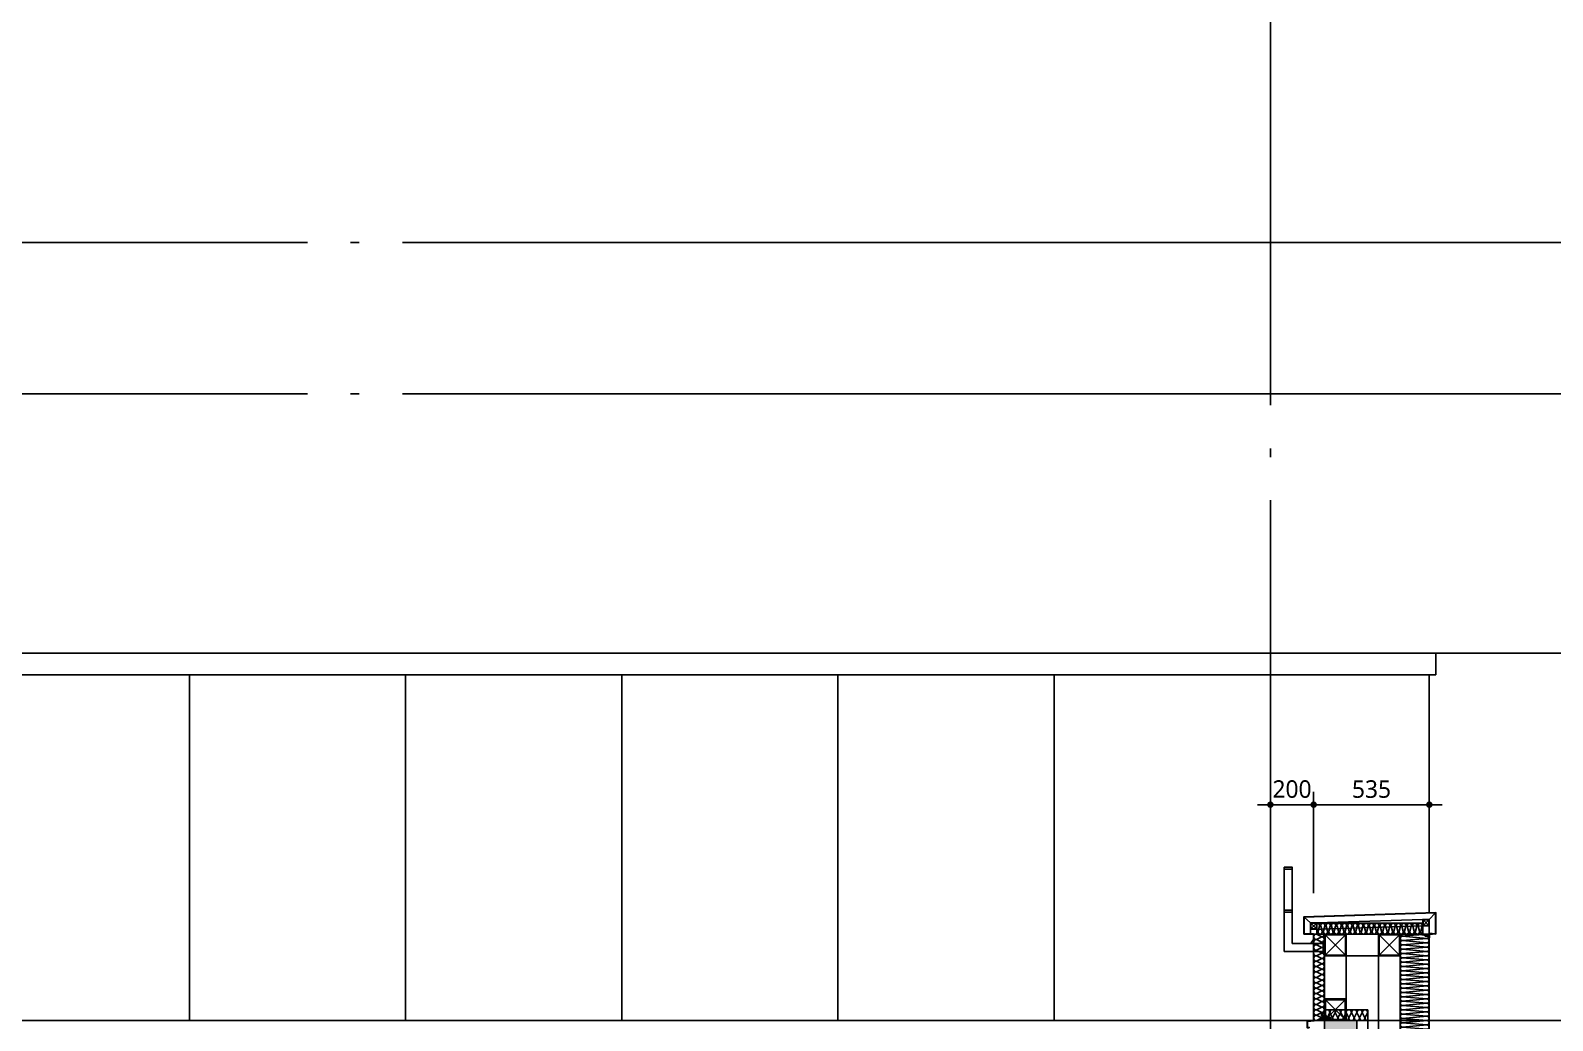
# Model space of a CAD drawing. Header units: millimetres. Extents: x 0 to 672800, y 0 to 118800.
# Drawn here: x 274715 to 281755, y 37044 to 41624 of the extents above; entities that cross this region are included whole.
import ezdxf
from ezdxf.xclip import XClip

# ---------------------------------------------------------------- set-up
doc = ezdxf.new("R2010")
doc.units = ezdxf.units.MM
doc.header["$LTSCALE"] = 200
doc.header["$XCLIPFRAME"] = 0
for name, pattern in [('CEN-GAUN', [32.2, 30, -1, 0.2, -1]), ('HIDDEN', [0.375, 0.25, -0.125]), ('XR-A-SECTION$0$CEN-OC', [10, 9.25, -0.25, 0.25, -0.25])]:
    doc.linetypes.add(name, pattern=pattern)
doc.layers.get('DEFPOINTS').update_dxf_attribs({"color": 137})
for name, color, linetype in [('01단열재', 252, 'Continuous'), ('01하지철물', 253, 'Continuous'), ('02-PIR', 7, 'Continuous'), ('161', 161, 'Continuous'), ('6ELE', 6, 'Continuous'), ('7', 7, 'Continuous'), ('8ELE', 8, 'Continuous'), ('A-CON', 2, 'Continuous'), ('A-sect_stl', 8, 'Continuous'), ('BOLT', 8, 'Continuous'), ('CEN', 1, 'CEN-GAUN'), ('CON', 2, 'Continuous'), ('CTR', 1, 'XR-A-SECTION$0$CEN-OC'), ('ELE-4', 4, 'Continuous'), ('ELE-6', 6, 'Continuous'), ('ELE-8', 8, 'Continuous'), ('FLA', 2, 'Continuous'), ('HAT', 8, 'Continuous'), ('HAT-254', 254, 'Continuous'), ('HAT-INS', 252, 'Continuous'), ('HAT-INS1', 252, 'Continuous'), ('Insul', 252, 'Continuous'), ('JD_04', 4, 'Continuous'), ('JD_08', 8, 'Continuous'), ('PANEL', 6, 'Continuous'), ('S-253', 252, 'Continuous'), ('squrepipe', 252, 'Continuous'), ('STL', 4, 'Continuous'), ('SYP_BOLT', 9, 'Continuous'), ('SYP_FLASHING', 5, 'Continuous'), ('SYP_INSUL', 252, 'Continuous'), ('WALL', 2, 'Continuous')]:
    doc.layers.add(name, color=color, linetype=linetype)
doc.layers.add('check', color=61, linetype='Continuous', plot=False)
doc.styles.add('$0$스타일1', font='malgun.ttf')
doc.dimstyles.new('CJA', dxfattribs={"dimscale": 300, "dimtxt": 2.7, "dimasz": 1, "dimexe": 2, "dimexo": 3, "dimgap": 1, "dimtad": 1, "dimdec": 0, "dimzin": 1, "dimdsep": 46, "dimlunit": 6, "dimtxsty": '$0$스타일1', "dimblk": 'CJDOT', "dimcen": 0.09, "dimdle": 1, "dimclrd": 256, "dimclre": 256, "dimclrt": 3, "dimadec": 0, "dimazin": 0, "dimtfac": 1, "dimtdec": 0, "dimtix": 1, "dimtmove": 2, "dimatfit": 3, "dimldrblk": 'CJDOT', "dimfxl": 1, "dimtolj": 1, "dimtzin": 1, "dimarcsym": 0})

# ---------------------------------------------------------------- blocks, each defined once
blk = doc.blocks.new('하지철물')
at = {"layer": '01하지철물', "color": 1}
for p, q in [((46.8, 46.8), (-46.8, -46.8)), ((46.8, -46.8), (-46.8, 46.8))]:
    blk.add_line(p, q, dxfattribs=at)
at = {"layer": '01하지철물'}
for points in [[(-50, -50), (-50, 50), (50, 50), (50, -50)], [(-46.8, -46.8), (-46.8, 46.8), (46.8, 46.8), (46.8, -46.8)]]:
    blk.add_lwpolyline(points, close=True, dxfattribs=at)
blk = doc.blocks.new('STL_30x30')
at = {"layer": 'CTR'}
for p, q in [((1.6, 28.4), (28.4, 1.6)), ((28.4, 28.4), (1.6, 1.6))]:
    blk.add_line(p, q, dxfattribs=at)
at = {"layer": 'ELE-4'}
for points in [[(0, 0), (30, 0), (30, 30), (0, 30)], [(1.6, 1.6), (28.4, 1.6), (28.4, 28.4), (1.6, 28.4)]]:
    blk.add_lwpolyline(points, close=True, dxfattribs=at)
blk = doc.blocks.new('CAP-535X100')
at = {"layer": 'ELE-6'}
blk.add_lwpolyline([(-550, -100), (-60, -100), (-60, -50), (-550, -50)], close=True, dxfattribs=at)
at = {"layer": 'ELE-8'}
for p, q in [((-580, -47.9), (-608.8, -21.1)), ((-580, -98.8), (-580, -48.9)), ((-580, -78.9), (-59.5, -62.2)), ((-550, -47.9), (-60, -32.2)), ((-550, -50), (-550, -47.9)), ((-60, -50), (-60, -32.2)), ((-30, -32.2), (-1.2, -1.3)), ((-30, -96), (-30, -32.2))]:
    blk.add_line(p, q, dxfattribs=at)
at = {"layer": 'Insul'}
for points in [[(-550, -50.3, -0.608337), (-538.2, -63.6), (-544.4, -86.5, 0.524856), (-535, -100, 0.524856), (-525.7, -86.5), (-531.9, -63.6, -1.449198), (-513.2, -63.6), (-519.4, -86.5, 0.524856), (-510, -100, 0.524856), (-500.7, -86.5), (-506.9, -63.6, -1.449198), (-488.2, -63.6), (-494.4, -86.5, 0.524856), (-485, -100, 0.00003), (-485, -100)], [(-485, -100, 0.524856), (-475.7, -86.5), (-481.9, -63.6, -1.449198), (-463.2, -63.6), (-469.4, -86.5, 0.524856), (-460, -100, 0.524856), (-450.7, -86.5), (-456.9, -63.6, -1.449198), (-438.2, -63.6), (-444.4, -86.5, 0.524856), (-435, -100, 0.524856), (-425.7, -86.5), (-431.9, -63.6, -1.449198), (-413.2, -63.6), (-419.4, -86.5, 0.524856), (-410, -100, 0.524856), (-400.7, -86.5), (-406.9, -63.6, -1.449198), (-388.2, -63.6), (-394.4, -86.5, 0.524856), (-385, -100, 0.524856), (-375.7, -86.5), (-381.9, -63.6, -1.449198), (-363.2, -63.6), (-369.4, -86.5, 0.524856), (-360, -100, 0.524856), (-350.7, -86.5), (-356.9, -63.6, -1.449198), (-338.2, -63.6), (-344.4, -86.5, 0.524856), (-335, -100, 0.524856), (-325.7, -86.5), (-331.9, -63.6, -1.449198), (-313.2, -63.6), (-319.4, -86.5, 0.524856), (-310, -100, 0.524856), (-300.7, -86.5), (-306.9, -63.6, -1.449198), (-288.2, -63.6), (-294.4, -86.5, 0.524856), (-285, -100, 0.524856), (-275.7, -86.5), (-281.9, -63.6, -1.449198), (-263.2, -63.6), (-269.4, -86.5, 0.524856), (-260, -100, 0.524856), (-250.7, -86.5), (-256.9, -63.6, -1.449198), (-238.2, -63.6), (-244.4, -86.5, 0.524856), (-235, -100, 0.524856), (-225.7, -86.5), (-231.9, -63.6, -1.449198), (-213.2, -63.6), (-219.4, -86.5, 0.524856), (-210, -100, 0.524856), (-200.7, -86.5), (-206.9, -63.6, -1.449198), (-188.2, -63.6), (-194.4, -86.5, 0.524856), (-185, -100, 0.524856), (-175.7, -86.5), (-181.9, -63.6, -1.449198), (-163.2, -63.6), (-169.4, -86.5, 0.524856), (-160, -100, 0.524856), (-150.7, -86.5), (-156.9, -63.6, -1.449198), (-138.2, -63.6), (-144.4, -86.5, 0.524856), (-135, -100, 0.524856), (-125.7, -86.5), (-131.9, -63.6, -1.449198), (-113.2, -63.6), (-119.4, -86.5, 0.524856), (-110, -100, 0.524856), (-100.7, -86.5), (-106.9, -63.6, -1.449198), (-88.2, -63.6), (-94.4, -86.5, 0.524856), (-85, -100, 0.524856), (-75.7, -86.5), (-81.9, -63.6, -1.449198), (-63.2, -63.6), (-69.4, -86.5, 0.524856), (-60, -100, 0.00003), (-60, -100, 0.00003)]]:
    blk.add_lwpolyline(points, format="xyb", dxfattribs=at)
at = {"layer": 'STL'}
blk.add_lwpolyline([(-579.1, -145.6), (-565, -125), (-565, -98.8), (-608.8, -98.8), (-608.8, -21.1), (-1.2, -1.3), (-1.2, -98.8), (-30, -96), (-30, -117.2), (-28.8, -117.2), (-28.8, -97.2), (0, -100), (0, 0), (-610, -20), (-610, -100), (-566.2, -100), (-566.2, -124.6), (-580.1, -144.9), (-579.1, -145.6)], dxfattribs=at)
at = {"layer": 'S-253'}
for p in [(-580, -77.9), (-60, -62.2)]:
    blk.add_blockref('STL_30x30', p, dxfattribs=at)
blk = doc.blocks.new('SCW-1')
at = {"layer": 'BOLT', "color": 8, "linetype": 'HIDDEN', "ltscale": 0.5}
for p, q in [((150, 3), (150, 9)), ((154.1, 12), (151.1, 9)), ((151.1, 9), (151.1, 3)), ((151.1, 3), (154.1, 0)), ((153.1, 5.4), (153.1, 6.6)), ((153.1, 6.6), (154.5, 6.6)), ((154.5, 5.4), (153.1, 5.4)), ((154.5, 12), (154.1, 12)), ((154.1, 0), (154.5, 0)), ((154.5, 6.6), (154.5, 12)), ((154.5, 0), (154.5, 5.4))]:
    blk.add_line(p, q, dxfattribs=at)
for points in [[(0, 6), (9, 7), (11, 9), (12, 7), (10, 3)], [(10, 3), (5, 3), (0, 6), (5, 9), (11, 9)], [(150, 3), (10, 3)], [(11, 9), (150, 9)]]:
    blk.add_lwpolyline(points, dxfattribs=at)
for centre, start, end in [((150.6, 9.2), 199.47122, 340.52878), ((150.6, 2.8), 19.47122, 160.52878)]:
    blk.add_arc(centre, 0.6, start, end, dxfattribs=at)
blk = doc.blocks.new('PANEL-135')
at = {"layer": '161'}
for p, q in [((150, 0), (0, 0)), ((150, -1000), (0, -1000))]:
    blk.add_line(p, q, dxfattribs=at)
at = {"layer": 'BOLT', "color": 8, "linetype": 'HIDDEN', "ltscale": 0.5}
for p, q in [((37.8, 20.4), (41.2, 17)), ((37.8, 19.3), (40.8, 16.3)), ((37.8, 8.7), (40.8, 11.7)), ((37.8, 7.6), (41.2, 11)), ((37.8, 6.4), (41.2, 3)), ((37.8, 5.3), (40.8, 2.3)), ((41.2, 17), (41.2, 11)), ((41.2, 3), (41.2, -3)), ((37.8, -5.3), (40.8, -2.3)), ((37.8, -6.1), (37.8, -6.1)), ((38.6, -5.6), (41.2, -3))]:
    blk.add_line(p, q, dxfattribs=at)
at = {"layer": 'HAT-INS1'}
for points in [[(37.8, 21.4), (137, 30)], [(137, 30.5), (39.6, 38.9)]]:
    blk.add_lwpolyline(points, dxfattribs=at)
for points in [[(147.4, 26.4, -0.625476), (139.5, 10.2), (37.8, 19.1)], [(37.8, 1.4), (139.5, 10.2, -1), (139.5, -9.8), (37.8, -0.9)], [(25.8, -19.8), (139.5, -9.8, -1), (139.5, -29.8), (25.8, -19.8), (25.8, -19.8, 1), (25.8, -39.8, 1)], [(25.8, -39.8), (139.5, -29.8, -1), (139.5, -49.8), (25.8, -39.8), (25.8, -39.8, 1), (25.8, -59.8, 1)], [(25.8, -59.8), (139.5, -49.8, -1), (139.5, -69.8), (25.8, -59.8), (25.8, -59.8, 1), (25.8, -79.8, 1)], [(25.8, -79.8), (139.5, -69.8, -1), (139.5, -89.8), (25.8, -79.8), (25.8, -79.8, 1), (25.8, -99.8, 1)], [(16.1, -12.4, 0.338737), (25.8, -19.8)], [(25.8, -99.8), (139.5, -89.8, -1), (139.5, -109.8), (25.8, -99.8), (25.8, -99.8, 1), (25.8, -119.8, 1)], [(25.8, -119.8), (139.5, -109.8, -1), (139.5, -129.8), (25.8, -119.8), (25.8, -119.8, 1), (25.8, -139.8, 1)], [(25.8, -139.8), (139.5, -129.8, -1), (139.5, -149.8), (25.8, -139.8), (25.8, -139.8, 1), (25.8, -159.8, 1)], [(25.8, -159.8), (139.5, -149.8, -1), (139.5, -169.8), (25.8, -159.8), (25.8, -159.8, 1), (25.8, -179.8, 1)], [(25.8, -179.8), (139.5, -169.8, -1), (139.5, -189.8), (25.8, -179.8), (25.8, -179.8, 1), (25.8, -199.8, 1)], [(25.8, -199.8), (139.5, -189.8, -1), (139.5, -209.8), (25.8, -199.8), (25.8, -199.8, 1), (25.8, -219.8, 1)], [(25.8, -219.8), (139.5, -209.8, -1), (139.5, -229.8), (25.8, -219.8), (25.8, -219.8, 1), (25.8, -239.8, 1)], [(25.8, -239.8), (139.5, -229.8, -1), (139.5, -249.8), (25.8, -239.8), (25.8, -239.8, 1), (25.8, -259.8, 1)], [(25.8, -259.8), (139.5, -249.8, -1), (139.5, -269.8), (25.8, -259.8), (25.8, -259.8, 1), (25.8, -279.8, 1)], [(25.8, -279.8), (139.5, -269.8, -1), (139.5, -289.8), (25.8, -279.8), (25.8, -279.8, 1), (25.8, -299.8, 1)], [(25.8, -299.8), (139.5, -289.8, -1), (139.5, -309.8), (25.8, -299.8), (25.8, -299.8, 1), (25.8, -319.8, 1)], [(25.8, -319.8), (139.5, -309.8, -1), (139.5, -329.8), (25.8, -319.8), (25.8, -319.8, 1), (25.8, -339.8, 1)], [(25.8, -339.8), (139.5, -329.8, -1), (139.5, -349.8), (25.8, -339.8), (25.8, -339.8, 1), (25.8, -359.8, 1)], [(25.8, -359.8), (139.5, -349.8, -1), (139.5, -369.8), (25.8, -359.8), (25.8, -359.8, 1), (25.8, -379.8, 1)], [(25.8, -379.8), (139.5, -369.8, -1), (139.5, -389.8), (25.8, -379.8), (25.8, -379.8, 1), (25.8, -399.8, 1)], [(25.8, -399.8), (139.5, -389.8, -1), (139.5, -409.8), (25.8, -399.8), (25.8, -399.8, 1), (25.8, -419.8, 1)], [(25.8, -419.8), (139.5, -409.8, -1), (139.5, -429.8), (25.8, -419.8), (25.8, -419.8, 1), (25.8, -439.8, 1)], [(25.8, -439.8), (139.5, -429.8, -1), (139.5, -449.8), (25.8, -439.8), (25.8, -439.8, 1), (25.8, -459.8, 1)], [(25.8, -459.8), (139.5, -449.8, -1), (139.5, -469.8), (25.8, -459.8), (25.8, -459.8, 1), (25.8, -479.8, 1)], [(25.8, -479.8), (139.5, -469.8, -1), (139.5, -489.8), (25.8, -479.8), (25.8, -479.8, 1), (25.8, -499.8, 1)], [(25.8, -499.8), (139.5, -489.8, -1), (139.5, -509.8), (25.8, -499.8), (25.8, -499.8, 1), (25.8, -519.8, 1)], [(25.8, -519.8), (139.5, -509.8, -1), (139.5, -529.8), (25.8, -519.8), (25.8, -519.8, 1), (25.8, -539.8, 1)], [(25.8, -539.8), (139.5, -529.8, -1), (139.5, -549.8), (25.8, -539.8), (25.8, -539.8, 1), (25.8, -559.8, 1)], [(25.8, -559.8), (139.5, -549.8, -1), (139.5, -569.8), (25.8, -559.8), (25.8, -559.8, 1), (25.8, -579.8, 1)], [(25.8, -579.8), (139.5, -569.8, -1), (139.5, -589.8), (25.8, -579.8), (25.8, -579.8, 1), (25.8, -599.8, 1)], [(25.8, -599.8), (139.5, -589.8, -1), (139.5, -609.8), (25.8, -599.8), (25.8, -599.8, 1), (25.8, -619.8, 1)], [(25.8, -619.8), (139.5, -609.8, -1), (139.5, -629.8), (25.8, -619.8), (25.8, -619.8, 1), (25.8, -639.8, 1)], [(25.8, -639.8), (139.5, -629.8, -1), (139.5, -649.8), (25.8, -639.8), (25.8, -639.8, 1), (25.8, -659.8, 1)], [(25.8, -659.8), (139.5, -649.8, -1), (139.5, -669.8), (25.8, -659.8), (25.8, -659.8, 1), (25.8, -679.8, 1)], [(25.8, -679.8), (139.5, -669.8, -1), (139.5, -689.8), (25.8, -679.8), (25.8, -679.8, 1), (25.8, -699.8, 1)], [(25.8, -699.8), (139.5, -689.8, -1), (139.5, -709.8), (25.8, -699.8), (25.8, -699.8, 1), (25.8, -719.8, 1)], [(25.8, -719.8), (139.5, -709.8, -1), (139.5, -729.8), (25.8, -719.8), (25.8, -719.8, 1), (25.8, -739.8, 1)], [(25.8, -739.8), (139.5, -729.8, -1), (139.5, -749.8), (25.8, -739.8), (25.8, -739.8, 1), (25.8, -759.8, 1)], [(25.8, -759.8), (139.5, -749.8, -1), (139.5, -769.8), (25.8, -759.8), (25.8, -759.8, 1), (25.8, -779.8, 1)], [(25.8, -779.8), (139.5, -769.8, -1), (139.5, -789.8), (25.8, -779.8), (25.8, -779.8, 1), (25.8, -799.8, 1)], [(25.8, -799.8), (139.5, -789.8, -1), (139.5, -809.8), (25.8, -799.8), (25.8, -799.8, 1), (25.8, -819.8, 1)], [(25.8, -819.8), (139.5, -809.8, -1), (139.5, -829.8), (25.8, -819.8), (25.8, -819.8, 1), (25.8, -839.8, 1)], [(25.8, -839.8), (139.5, -829.8, -1), (139.5, -849.8), (25.8, -839.8), (25.8, -839.8, 1), (25.8, -859.8, 1)], [(25.8, -859.8), (139.5, -849.8, -1), (139.5, -869.8), (25.8, -859.8), (25.8, -859.8, 1), (25.8, -879.8, 1)], [(25.8, -879.8), (139.5, -869.8, -1), (139.5, -889.8), (25.8, -879.8), (25.8, -879.8, 1), (25.8, -899.8, 1)], [(25.8, -899.8), (139.5, -889.8, -1), (139.5, -909.8), (25.8, -899.8), (25.8, -899.8, 1), (25.8, -919.8, 1)], [(25.8, -919.8), (139.5, -909.8, -1), (139.5, -929.8), (25.8, -919.8), (25.8, -919.8, 1), (25.8, -939.8, 1)], [(129.1, -948.8), (25.8, -939.8), (25.8, -939.8, 0.541794), (16.7, -953.8, 0.541794)], [(25.8, -939.8), (139.5, -929.8, -1), (139.5, -949.8), (138.9, -949.7)]]:
    blk.add_lwpolyline(points, format="xyb", dxfattribs=at)
at = {"layer": 'Insul', "color": 251}
for p, q in [((18.3, -964.5), (18.3, -973.7)), ((32.3, -964.5), (18.3, -964.5)), ((32.3, -973.7), (18.3, -973.7)), ((18.3, -974.7), (18.3, -983)), ((32.3, -974.7), (18.3, -974.7)), ((32.3, -964.5), (32.3, -973.7)), ((32.3, -974.7), (32.3, -983)), ((29, -986.4), (21.7, -986.4))]:
    blk.add_line(p, q, dxfattribs=at)
for points in [[(135.1, 38.5), (136, 38.5, 0.414214), (136.3, 38.8), (136.3, 39), (136.3, 39.5, 0.414214), (133.3, 42.5), (128.3, 43.2), (120.8, 43.2, -0.414214), (120.3, 43.7), (120.3, 44, -0.414214), (120.8, 44.5), (133.9, 44.5), (135.5, 44.1, 0.487928), (135.9, 44.4), (135.9, 44.5, 0.414214), (133.9, 46.5), (82.3, 46.5), (40.6, 46.5, 0.414214), (38.6, 44.5), (38.6, 44.4, 0.487928), (39, 44.1), (40.6, 44.5), (53.7, 44.5, -0.414214), (54.2, 44), (54.2, 43.7, -0.414214), (53.7, 43.2), (46.1, 43.2), (41.1, 42.5, 0.414214), (38.1, 39.5), (38.1, 39), (38.1, 38.8, 0.414214), (38.4, 38.5), (39.3, 38.5, 0.414214), (39.6, 38.8), (39.6, 39, -0.414214), (41.1, 40.5), (46.1, 41.2), (54.7, 41.2, 0.414214), (56.2, 42.7), (56.2, 44, -0.414214), (56.7, 44.5), (82.3, 44.5), (117.8, 44.5, -0.414214), (118.3, 44), (118.3, 42.7, 0.414214), (119.8, 41.2), (128.3, 41.2), (133.3, 40.5, -0.414214), (134.8, 39), (134.8, 38.8, 0.414214)], [(135.1, 38.5), (136, 38.5, 0.414214), (136.3, 38.8), (136.3, 39), (136.3, 39.5, 0.414214), (133.3, 42.5), (128.3, 43.2), (120.8, 43.2, -0.414214), (120.3, 43.7), (120.3, 44, -0.414214), (120.8, 44.5), (133.9, 44.5), (135.5, 44.1, 0.487928), (135.9, 44.4), (135.9, 44.5, 0.414214), (133.9, 46.5), (82.3, 46.5), (40.6, 46.5, 0.414214), (38.6, 44.5), (38.6, 44.4, 0.487928), (39, 44.1), (40.6, 44.5), (53.7, 44.5, -0.414214), (54.2, 44), (54.2, 43.7, -0.414214), (53.7, 43.2), (46.1, 43.2), (41.1, 42.5, 0.414214), (38.1, 39.5), (38.1, 39), (38.1, 38.8, 0.414214), (38.4, 38.5), (39.3, 38.5, 0.414214), (39.6, 38.8), (39.6, 39, -0.414214), (41.1, 40.5), (46.1, 41.2), (54.7, 41.2, 0.414214), (56.2, 42.7), (56.2, 44, -0.414214), (56.7, 44.5), (82.3, 44.5), (117.8, 44.5, -0.414214), (118.3, 44), (118.3, 42.7, 0.414214), (119.8, 41.2), (128.3, 41.2), (133.3, 40.5, -0.414214), (134.8, 39), (134.8, 38.8, 0.414214)], [(148.7, -968.9, -0.414214), (146.2, -971.4), (142.9, -971.4, -0.414214), (140.4, -968.9), (140.4, -953.8, 0.414214), (139.4, -952.8), (136.9, -952.8), (136.9, -951.8), (39, -951.8), (39, -952.8), (35.1, -952.8, 0.414214), (34.1, -953.8), (34.1, -983, -0.414191), (29.1, -988), (21.7, -988, -0.414236), (16.7, -983), (16.7, -949.8), (37, -949.8), (37, -948.8), (138.9, -948.8), (138.9, -949.8), (148.7, -949.8)], [(148.7, -968.9, -0.414214), (146.2, -971.4), (142.9, -971.4, -0.414214), (140.4, -968.9), (140.4, -953.8, 0.414214), (139.4, -952.8), (136.9, -952.8), (136.9, -951.8), (39, -951.8), (39, -952.8), (35.1, -952.8, 0.414214), (34.1, -953.8), (34.1, -983, -0.414191), (29.1, -988), (21.7, -988, -0.414236), (16.7, -983), (16.7, -949.8), (37, -949.8), (37, -948.8), (138.9, -948.8), (138.9, -949.8), (148.7, -949.8)], [(142, -951.4), (147, -951.4), (147, -968.9, -0.414214), (146.2, -969.7), (142.9, -969.7, -0.414214), (142, -968.9)]]:
    blk.add_lwpolyline(points, format="xyb", close=True, dxfattribs=at)
blk.add_lwpolyline([(32.3, -952.5), (32.3, -963.5), (18.3, -963.5), (18.3, -952.5)], close=True, dxfattribs=at)
for centre, start, end in [((21.7, -983), 180, 270.00431), ((29, -983), 270.00431, 0)]:
    blk.add_arc(centre, 3.35, start, end, dxfattribs=at)
at = {"layer": 'PANEL', "ltscale": 3}
for points in [[(44, 43.3), (44, 44.1), (39, 44.1, 0.414214), (37, 42.1), (37, -3.7, -0.39552), (32.8, -8.2), (19.7, -9.1, 0.39896), (15, -14.1), (15, -444.5), (15, -983.8, 0.414242), (20, -988.8), (31.5, -988.8, 0.414191), (35, -985.3), (35, -953.3), (42, -953.3), (42, -952.5), (34.2, -952.5), (34.2, -985.3, -0.414191), (31.5, -988), (20, -988, -0.414242), (15.8, -983.8), (15.8, -444.5), (15.8, -14.1, -0.399273), (19.8, -9.9), (32.8, -9, 0.39552), (37.8, -3.7), (37.8, 42.1, -0.414214), (39, 43.3), (44, 43.3)], [(130.5, 44.1), (130.5, 44.1), (130.5, 43.6), (135.5, 43.6, -0.414214), (137, 42.1), (137, 28.4, 0.414214), (139, 26.4), (148, 26.4, -0.414214), (149.5, 24.9), (149.5, -391.9), (149.5, -969.9, -0.414214), (148, -971.4), (141, -971.4, -0.414214), (139.5, -969.9), (139.5, -952.8), (137, -952.8), (137, -953.3), (139, -953.3), (139, -969.9, 0.414214), (141, -971.9), (148, -971.9, 0.414214), (150, -969.9), (150, -391.9), (150, 24.9, 0.414214), (148, 26.9), (139, 26.9, -0.414214), (137.5, 28.4), (137.5, 42.1, 0.414214), (135.5, 44.1), (130.5, 44.1)]]:
    blk.add_lwpolyline(points, format="xyb", dxfattribs=at)
at = {"layer": 'SYP_INSUL'}
for points in [[(37.8, 41.4), (38.9, 41.5)], [(38.1, 39), (37.8, 39.1)], [(56.2, 43.2), (70.1, 44.5)]]:
    blk.add_lwpolyline(points, dxfattribs=at)
at = {"layer": 'WALL', "color": 3}
blk.add_line((44, 43.3), (44, 43.3), dxfattribs=at)
at = {"xscale": -1}
blk.add_blockref('SCW-1', (176.2, -6), dxfattribs=at)
blk = doc.blocks.new('R-HAND1')
at = {"layer": 'JD_04'}
blk.add_line((-156, 368), (-150, 368), dxfattribs=at)
for points in [[(-156, 308), (-150, 308), (-150, 368)], [(-156, 368), (-156, 368), (-156, 308)]]:
    blk.add_lwpolyline(points, dxfattribs=at)
at = {"layer": 'JD_08'}
for p, q in [((-156, 355.9), (-150, 361.9)), ((-156, 352.6), (-150, 358.6)), ((-156, 321), (-150, 327)), ((-156, 317.6), (-150, 323.6))]:
    blk.add_line(p, q, dxfattribs=at)
at = {"layer": 'STL', "color": 8}
for p, q in [((-336, 710), (-336, 320)), ((-300, 710), (-300, 356)), ((-300, 356), (-156, 356)), ((-336, 320), (-156, 320))]:
    blk.add_line(p, q, dxfattribs=at)
for points in [[(-336, 710), (-300, 710), (-300, 701), (-336, 701)], [(-336, 510), (-300, 510), (-300, 501), (-336, 501)]]:
    blk.add_lwpolyline(points, close=True, dxfattribs=at)
blk = doc.blocks.new('*U281')
at = {"layer": 'HAT-INS'}
for points in [[(0, 0, 0.414214), (0.25, 0.25), (0, 0.75, -1), (0.5, 0.75), (0.25, 0.25, 0.414214), (0.5, 0)], [(0.5, 0, 0.414214), (0.75, 0.25), (0.5, 0.75, -1), (1, 0.75), (0.75, 0.25, 0.414214), (1, 0)], [(1, 0, 0.414214), (1.25, 0.25), (1, 0.75, -1), (1.5, 0.75), (1.25, 0.25, 0.414214), (1.5, 0)], [(1.5, 0, 0.414214), (1.75, 0.25), (1.5, 0.75, -1), (2, 0.75), (1.75, 0.25, 0.414214), (2, 0)], [(2, 0, 0.414214), (2.25, 0.25), (2, 0.75, -1), (2.5, 0.75), (2.25, 0.25, 0.414214), (2.5, 0)], [(2.5, 0, 0.414214), (2.75, 0.25), (2.5, 0.75, -1), (3, 0.75), (2.75, 0.25, 0.414214), (3, 0)], [(3, 0, 0.414214), (3.25, 0.25), (3, 0.75, -1), (3.5, 0.75), (3.25, 0.25, 0.414214), (3.5, 0)], [(3.5, 0, 0.414214), (3.75, 0.25), (3.5, 0.75, -1), (4, 0.75), (3.75, 0.25, 0.414214), (4, 0)], [(4, 0, 0.414214), (4.25, 0.25), (4, 0.75, -1), (4.5, 0.75), (4.25, 0.25, 0.414214), (4.5, 0)], [(4.5, 0, 0.414214), (4.75, 0.25), (4.5, 0.75, -1), (5, 0.75), (4.75, 0.25, 0.414214), (5, 0)], [(5, 0, 0.414214), (5.25, 0.25), (5, 0.75, -1), (5.5, 0.75), (5.25, 0.25, 0.414214), (5.5, 0)], [(5.5, 0, 0.414214), (5.75, 0.25), (5.5, 0.75, -1), (6, 0.75), (5.75, 0.25, 0.414214), (6, 0)], [(6, 0, 0.414214), (6.25, 0.25), (6, 0.75, -1), (6.5, 0.75), (6.25, 0.25, 0.414214), (6.5, 0)], [(6.5, 0, 0.414214), (6.75, 0.25), (6.5, 0.75, -1), (7, 0.75), (6.75, 0.25, 0.414214), (7, 0)], [(7, 0, 0.414214), (7.25, 0.25), (7, 0.75, -1), (7.5, 0.75), (7.25, 0.25, 0.414214), (7.5, 0)], [(7.5, 0, 0.414214), (7.75, 0.25), (7.5, 0.75, -1), (8, 0.75), (7.75, 0.25, 0.414214), (8, 0)]]:
    blk.add_lwpolyline(points, format="xyb", dxfattribs=at)
blk = doc.blocks.new('*U435')
at = {"layer": 'HAT-INS'}
for points in [[(0, 0, 0.414214), (0.25, 0.25), (0, 0.75, -1), (0.5, 0.75), (0.25, 0.25, 0.414214), (0.5, 0)], [(0.5, 0, 0.414214), (0.75, 0.25), (0.5, 0.75, -1), (1, 0.75), (0.75, 0.25, 0.414214), (1, 0)], [(1, 0, 0.414214), (1.25, 0.25), (1, 0.75, -1), (1.5, 0.75), (1.25, 0.25, 0.414214), (1.5, 0)], [(1.5, 0, 0.414214), (1.75, 0.25), (1.5, 0.75, -1), (2, 0.75), (1.75, 0.25, 0.414214), (2, 0)], [(2, 0, 0.414214), (2.25, 0.25), (2, 0.75, -1), (2.5, 0.75), (2.25, 0.25, 0.414214), (2.5, 0)], [(2.5, 0, 0.414214), (2.75, 0.25), (2.5, 0.75, -1), (3, 0.75), (2.75, 0.25, 0.414214), (3, 0)], [(3, 0, 0.414214), (3.25, 0.25), (3, 0.75, -1), (3.5, 0.75), (3.25, 0.25, 0.414214), (3.5, 0)], [(3.5, 0, 0.414214), (3.75, 0.25), (3.5, 0.75, -1), (4, 0.75), (3.75, 0.25, 0.414214), (4, 0)]]:
    blk.add_lwpolyline(points, format="xyb", dxfattribs=at)
blk = doc.blocks.new('CJDOT')
blk.add_line((-2, 0), (2, 0))
at = {"const_width": 0.5}
blk.add_lwpolyline([(-0.25, 0, 1), (0.25, 0, 1)], format="xyb", close=True, dxfattribs=at)
blk = doc.blocks.new('*D420')
at = {"layer": 'check', "lineweight": -2, "transparency": 16777216}
for p, q in [((280650, 37632.7), (280650, 38102.3)), ((281185, 37632.7), (281185, 38102.3)), ((281155, 38042.3), (280680, 38042.3))]:
    blk.add_line(p, q, dxfattribs=at)
at = {"layer": 'DEFPOINTS', "color": 0, "transparency": 16777216}
for p in [(280650, 38042.3), (280650, 37542.7), (281185, 37542.7)]:
    blk.add_point(p, dxfattribs=at)
at = {"layer": 'check', "lineweight": -2, "transparency": 16777216, "xscale": 30, "yscale": 30, "zscale": 30, "rotation": 180}
blk.add_blockref('CJDOT', (280650, 38042.3), dxfattribs=at)
at = {"layer": 'check', "lineweight": -2, "transparency": 16777216, "xscale": 30, "yscale": 30, "zscale": 30}
blk.add_blockref('CJDOT', (281185, 38042.3), dxfattribs=at)
at = {"layer": 'check', "transparency": 16777216, "insert": (280917.5, 38114.1), "char_height": 81, "attachment_point": 5, "style": '$0$스타일1'}
blk.add_mtext('\\A1;535', dxfattribs=at)
blk = doc.blocks.new('*D421')
at = {"layer": 'check', "lineweight": -2, "transparency": 16777216}
for p, q in [((280450, 37632.7), (280450, 38102.3)), ((280650, 37632.7), (280650, 38102.3)), ((280420, 38042.3), (280390, 38042.3)), ((280650, 38042.3), (280450, 38042.3)), ((280680, 38042.3), (280710, 38042.3))]:
    blk.add_line(p, q, dxfattribs=at)
at = {"layer": 'DEFPOINTS', "color": 0, "transparency": 16777216}
for p in [(280450, 38042.3), (280450, 37542.7), (280650, 37542.7)]:
    blk.add_point(p, dxfattribs=at)
at = {"layer": 'check', "lineweight": -2, "transparency": 16777216, "xscale": 30, "yscale": 30, "zscale": 30}
blk.add_blockref('CJDOT', (280450, 38042.3), dxfattribs=at)
at = {"layer": 'check', "lineweight": -2, "transparency": 16777216, "xscale": 30, "yscale": 30, "zscale": 30, "rotation": 180}
blk.add_blockref('CJDOT', (280650, 38042.3), dxfattribs=at)
at = {"layer": 'check', "transparency": 16777216, "insert": (280550, 38114.1), "char_height": 81, "attachment_point": 5, "style": '$0$스타일1'}
blk.add_mtext('\\A1;200', dxfattribs=at)
blk = doc.blocks.new('SDS32')
at = {"layer": 'SYP_BOLT'}
for p, q in [((-5, 2.1), (-8, 1)), ((8, 1), (-8, 1)), ((-8, 1), (-8, 0)), ((8, 0), (-8, 0)), ((-3, 0.3), (-3.5, 0)), ((-3, 0), (-3, -3.7)), ((-2.5, 9.1), (-2.5, 3.1)), ((2.5, 3.1), (2.5, 9.1)), ((3, 0), (3, -5.7)), ((5, 2.1), (8, 1)), ((8, 1), (8, 0)), ((-3, -3.7), (-3.5, -4)), ((3.8, -6.5), (-3.5, -4)), ((-3.5, -4), (-3, -4.7)), ((-3, -5.7), (-3.5, -6)), ((3.8, -8.5), (-3.5, -6)), ((-3.5, -6), (-3, -6.7)), ((-3, -7.7), (-3.5, -8)), ((3.8, -10.5), (-3.5, -8)), ((-3.5, -8), (-3, -8.7)), ((-3, -9.7), (-3.5, -10)), ((-3.5, -10), (-3, -10.7)), ((3.8, -12.5), (-3.5, -10)), ((-3, -11.7), (-3.5, -12)), ((3.8, -14.5), (-3.5, -12)), ((-3.5, -12), (-3, -12.7)), ((-3, -13.7), (-3.5, -14)), ((3.8, -16.5), (-3.5, -14)), ((-3.5, -14), (-3, -14.7)), ((-3, -15.7), (-3.5, -16)), ((3.8, -18.5), (-3.5, -16)), ((-3.5, -16), (-3, -16.7)), ((-3, -17.7), (-3.5, -18)), ((3.8, -20.5), (-3.5, -18)), ((-3.5, -18), (-3, -18.7)), ((3, -5.7), (-3, -3.7)), ((3, -6.7), (-3, -4.7)), ((-3, -4.7), (-3, -5.7)), ((3, -7.7), (-3, -5.7)), ((3, -8.7), (-3, -6.7)), ((-3, -6.7), (-3, -7.7)), ((3, -9.7), (-3, -7.7)), ((-3, -8.7), (-3, -9.7)), ((3, -10.7), (-3, -8.7)), ((3, -11.7), (-3, -9.7)), ((3, -12.7), (-3, -10.7)), ((-3, -10.7), (-3, -11.7)), ((3, -13.7), (-3, -11.7)), ((3, -14.7), (-3, -12.7)), ((-3, -12.7), (-3, -13.7)), ((3, -15.7), (-3, -13.7)), ((3, -16.7), (-3, -14.7)), ((-3, -14.7), (-3, -15.7)), ((3, -17.7), (-3, -15.7)), ((3, -18.7), (-3, -16.7)), ((-3, -16.7), (-3, -17.7)), ((3, -19.7), (-3, -17.7)), ((-3, -18.7), (-3, -21)), ((3, -20.7), (-3, -18.7)), ((3, -5.7), (3.8, -6.5)), ((3.8, -6.5), (3, -6.7)), ((3, -6.7), (3, -7.7)), ((3, -7.7), (3.8, -8.5)), ((3.8, -8.5), (3, -8.7)), ((3, -8.7), (3, -9.7)), ((3, -9.7), (3.8, -10.5)), ((3.8, -10.5), (3, -10.7)), ((3, -10.7), (3, -11.7)), ((3, -11.7), (3.8, -12.5)), ((3.8, -12.5), (3, -12.7)), ((3, -12.7), (3, -13.7)), ((3, -13.7), (3.8, -14.5)), ((3.8, -14.5), (3, -14.7)), ((3, -14.7), (3, -15.7)), ((3, -15.7), (3.8, -16.5)), ((3.8, -16.5), (3, -16.7)), ((3, -16.7), (3, -17.7)), ((3, -17.7), (3.8, -18.5)), ((3.8, -18.5), (3, -18.7)), ((3, -18.7), (3, -19.7)), ((3, -19.7), (3.8, -20.5)), ((3.8, -20.5), (3, -20.7)), ((3, -20.7), (3, -22))]:
    blk.add_line(p, q, dxfattribs=at)
blk.add_lwpolyline([(5, 3.1), (5, 2.1), (-5, 2.1), (-5, 3.1)], close=True, dxfattribs=at)
for points in [[(4, 3.1), (4, 9.1), (-4, 9.1), (-4, 3.1)], [(0, -32), (-1, -23), (-3, -21), (-1, -20), (3, -22)], [(3, -22), (3, -27), (0, -32), (-3, -27), (-3, -21)]]:
    blk.add_lwpolyline(points, dxfattribs=at)
at = {"layer": 'SYP_BOLT', "color": 0}
blk.add_solid([(8, 1), (-8, 1), (8, 0), (-8, 0)], dxfattribs=at)
blk = doc.blocks.new('P100X100')
at = {"layer": 'squrepipe', "color": 1}
for p, q in [((-45.5, 45.5), (45.5, -45.5)), ((45.5, 45.5), (-45.5, -45.5)), ((-45.5, 45.5), (45.5, -45.5)), ((45.5, 45.5), (-45.5, -45.5)), ((-45.5, 45.5), (45.5, -45.5)), ((45.5, 45.5), (-45.5, -45.5)), ((-45.5, 45.5), (45.5, -45.5)), ((45.5, 45.5), (-45.5, -45.5))]:
    blk.add_line(p, q, dxfattribs=at)
at = {"layer": 'squrepipe', "color": 8}
for points in [[(-50, -50), (50, -50), (50, 50), (-50, 50)], [(-45.5, -45.5), (45.5, -45.5), (45.5, 45.5), (-45.5, 45.5)]]:
    blk.add_lwpolyline(points, close=True, dxfattribs=at)

msp = doc.modelspace()

# ---------------------------------------------------------------- hatches: boundary and pattern name
at = {"layer": 'HAT-254'}
h = msp.add_hatch(color=256, dxfattribs=at)
h.dxf.hatch_style = 1
h.paths.add_polyline_path([(270450, 36643.6), (267965, 36590.3), (267965, 36703.3), (267935, 36743.6), (268115, 36743.6), (268115, 36863.8), (267965, 36893.6), (267965, 37043.6), (267815, 37043.6), (267815, 36437.4), (270450, 36493.6), (280237.4, 36293.6), (280850, 36293.6), (280850, 37043.6), (280700, 37043.6), (280700, 36893.6), (280550, 36863.6), (280550, 36743.6), (280730, 36743.6), (280700, 36703.6), (280700, 36443.6), (280238.9, 36443.6)])

# ---------------------------------------------------------------- linework, layer by layer
at = {"layer": '01단열재'}
for p, q in [((280900, 37093.6), (280700, 37093.6)), ((280900, 36093.6), (280900, 37093.6))]:
    msp.add_line(p, q, dxfattribs=at)
at = {"layer": '01하지철물'}
for p, q in [((280800, 37443.6), (280800, 37043.6)), ((280800, 37343.6), (280950, 37343.6)), ((280950, 37343.6), (280950, 34458.6))]:
    msp.add_line(p, q, dxfattribs=at)
at = {"layer": '02-PIR', "ltscale": 150}
msp.add_line((280700, 37443.6), (281115, 37443.6), dxfattribs=at)
at = {"layer": '6ELE'}
for p, q in [((281215, 38743.6), (267985, 38743.6)), ((281185, 38643.6), (267985, 38643.6)), ((281185, 37542.7), (281185, 38643.6))]:
    msp.add_line(p, q, dxfattribs=at)
msp.add_lwpolyline([(281215, 38743.6), (281215, 38643.6), (281186.2, 38643.6)], dxfattribs=at)
at = {"layer": '8ELE'}
msp.add_line((280650, 37043.6), (268010, 37043.6), dxfattribs=at)
at = {"layer": 'A-CON'}
for p, q in [((280850, 37043.6), (280700, 37043.6)), ((280700, 37043.6), (280700, 36893.6)), ((280850, 36293.6), (280850, 37043.6))]:
    msp.add_line(p, q, dxfattribs=at)
at = {"layer": 'CEN'}
for p, q in [((280450, 45890.3), (280450, 20890.3)), ((257116, 40643.6), (285450, 40643.6)), ((257116, 39943.6), (285450, 39943.6)), ((267985, 38743.6), (285450, 38743.6)), ((257116, 37043.6), (285450, 37043.6))]:
    msp.add_line(p, q, dxfattribs=at)
at = {"layer": 'FLA', "color": 6}
msp.add_lwpolyline([(280630, 37010.6), (280620, 37010.6), (280620, 37040.6), (280698.4, 37048.1), (280698.4, 37068.6), (280700, 37068.6), (280700, 37046.7), (280621.6, 37039.2), (280621.6, 37012.2), (280630, 37012.2)], close=True, dxfattribs=at)
at = {"layer": 'HAT'}
for p, q in [((275450, 38643.6), (275450, 37043.6)), ((276450, 38643.6), (276450, 37043.6)), ((277450, 38643.6), (277450, 37043.6)), ((278450, 38643.6), (278450, 37043.6)), ((279450, 38643.6), (279450, 37043.6)), ((280450, 38643.6), (280450, 37043.6))]:
    msp.add_line(p, q, dxfattribs=at)
at = {"layer": 'PANEL', "ltscale": 3}
msp.add_lwpolyline([(280650, 37443.6), (280650, 37043.6), (280700, 37043.6), (280700, 37443.6)], close=True, dxfattribs=at)
at = {"layer": 'SYP_FLASHING', "color": 251}
msp.add_lwpolyline([(280686.4, 37077.8), (280688.7, 37077.8), (280688.7, 37066.8), (280698, 37066.8, -0.414214), (280700, 37064.8), (280700, 37046.8), (280697.7, 37046.8), (280697.7, 37064.5), (280688.4, 37064.5, -0.414214), (280686.4, 37066.5)], format="xyb", close=True, dxfattribs=at)

# ---------------------------------------------------------------- block references
msp.add_blockref('R-HAND1', (280850, 37043.6))
at = {"layer": '7', "rotation": 180}
for p in [(280750, 37393.6), (281000, 37393.6)]:
    msp.add_blockref('하지철물', p, dxfattribs=at)
at = {"layer": 'A-sect_stl', "extrusion": (0, 0, -1), "zscale": -1}
msp.add_blockref('P100X100', (-280750, 37093.6), dxfattribs=at)
at = {"layer": 'BOLT', "color": 0, "rotation": 90}
msp.add_blockref('SDS32', (280697.7, 37055.8), dxfattribs=at)
at = {"layer": 'CON'}
ref = msp.add_blockref('PANEL-135', (281200, 37443.6), dxfattribs=dict(at, xscale=-1))
XClip(ref).set_block_clipping_path([(0, -1000), (149.9999999995, 0.0000000003)])
at = {"layer": 'HAT-INS', "xscale": 50.00000000000009, "yscale": 50.00000000000009, "zscale": 50.00000000000009, "rotation": 90}
msp.add_blockref('*U281', (280700, 37043.6), dxfattribs=at)
at = {"layer": 'HAT-INS', "xscale": 50, "yscale": 50, "zscale": 50}
msp.add_blockref('*U435', (280700, 37043.6), dxfattribs=at)
at = {"layer": 'PANEL'}
msp.add_blockref('CAP-535X100', (281215, 37543.6), dxfattribs=at)

# ---------------------------------------------------------------- dimensions: what is measured, and where the dimension line sits
at = {"layer": 'check'}
for base, p1, p2, picture, middle in [((280450, 38042.3), (280650, 37542.7), (280450, 37542.7), '*D421', (280550, 38114.1)), ((280650, 38042.3), (281185, 37542.7), (280650, 37542.7), '*D420', (280917.5, 38114.1))]:
    dim = msp.add_linear_dim(base=base, p1=p1, p2=p2, dimstyle='CJA', override={"dimscale": 30, "dimclrd": 256, "dimclre": 256, "dimclrt": 256}, dxfattribs=at)
    dim.commit()
    dim.dimension.update_dxf_attribs({"geometry": picture, "text_midpoint": middle})

doc.saveas('drawing.dxf')
